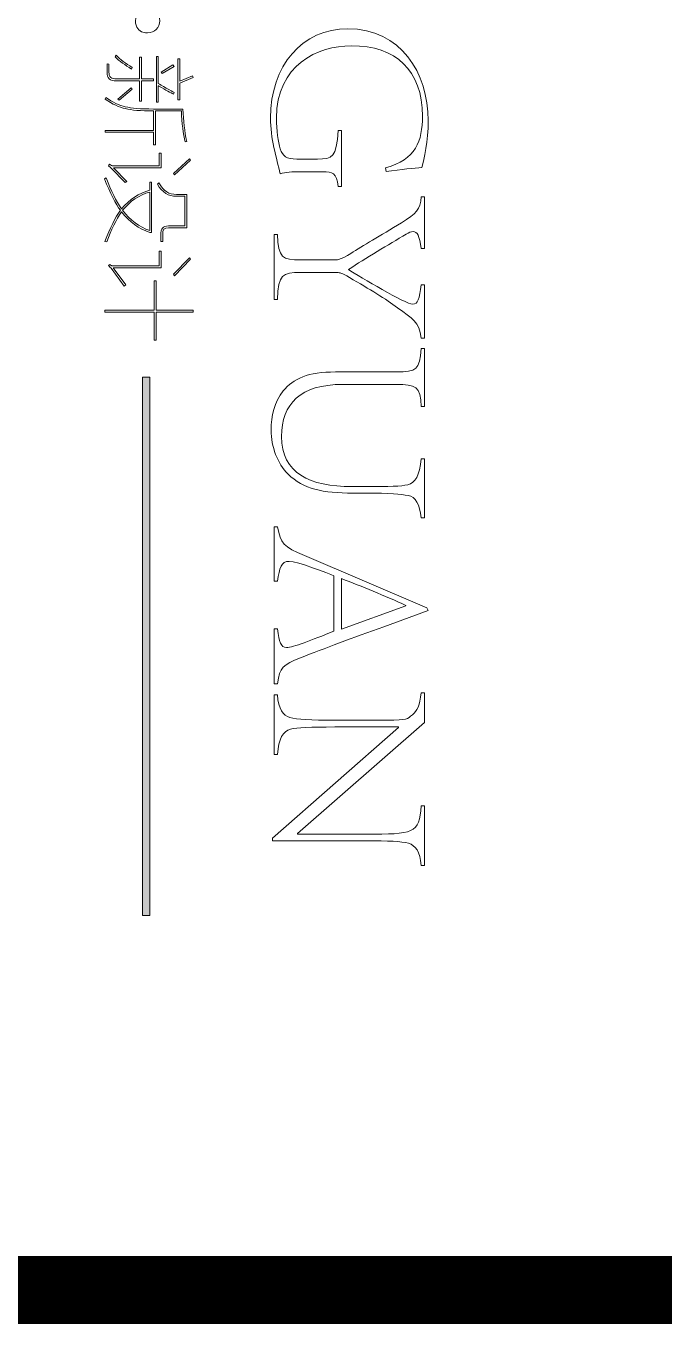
# Model space of a CAD drawing. Header units: inches. Extents: x -3733042 to -3643265, y 623859 to 997713.
# Drawn here: x -3679616 to -3678208, y 791238 to 794104 of the extents above; entities that cross this region are included whole.
import ezdxf

# ---------------------------------------------------------------- set-up
doc = ezdxf.new("R2010")
doc.units = ezdxf.units.IN
doc.header["$LTSCALE"] = 1000
doc.header["$MEASUREMENT"] = 0
doc.layers.get('0').update_dxf_attribs({"lineweight": 18})
doc.layers.add('PUB_TITLE', color=153, linetype='Continuous', lineweight=18)
doc.layers.add('图层 1', color=7, linetype='Continuous', lineweight=18)

msp = doc.modelspace()

# ---------------------------------------------------------------- hatches: boundary and pattern name
msp.add_hatch(color=256).paths.add_polyline_path([(-3679342.9, 793328.9), (-3679342.9, 792140), (-3679358.9, 792140), (-3679358.9, 793328.9)], flags=0)

# ---------------------------------------------------------------- linework, layer by layer
at = {"lineweight": 9}
for p, q in [((-3679365.8, 794035.2), (-3679365.8, 793987.3)), ((-3679361.5, 794035.2), (-3679361.5, 793987.3)), ((-3679327.9, 794036.9), (-3679327.9, 793936)), ((-3679324.5, 794036.9), (-3679324.5, 793977.2)), ((-3679437.2, 794020.9), (-3679437.2, 794002.4)), ((-3679433, 794020.1), (-3679433, 794002.4)), ((-3679317.8, 794002.4), (-3679291.7, 794018.4)), ((-3679289.2, 794015), (-3679315.3, 793999.1)), ((-3679291.7, 794018.4), (-3679289.2, 794015)), ((-3679280.8, 793941), (-3679280.8, 794031.9)), ((-3679280.8, 794031.9), (-3679276.6, 794031.9)), ((-3679276.6, 794031.9), (-3679276.6, 793982.3)), ((-3679365.8, 793983.1), (-3679365.8, 793938.5)), ((-3679361.5, 793983.1), (-3679361.5, 793938.5)), ((-3679334.6, 793987.3), (-3679334.6, 793983.1)), ((-3679315.3, 793999.1), (-3679317.8, 794002.4)), ((-3679276.6, 793982.3), (-3679248.8, 793994)), ((-3679247.2, 793990.6), (-3679276.6, 793978)), ((-3679276.6, 793978), (-3679276.6, 793941)), ((-3679248.8, 793994), (-3679247.2, 793990.6)), ((-3679413.7, 793942.7), (-3679384.3, 793967.9)), ((-3679381.7, 793964.6), (-3679410.3, 793940.2)), ((-3679384.3, 793967.9), (-3679381.7, 793964.6)), ((-3679324.5, 793972.1), (-3679324.5, 793936)), ((-3679410.3, 793940.2), (-3679413.7, 793942.7)), ((-3679276.6, 793941), (-3679280.8, 793941)), ((-3679334.6, 793916.6), (-3679334.6, 793873.7)), ((-3679330.4, 793916.6), (-3679330.4, 793841.8)), ((-3679441.5, 793873.7), (-3679441.5, 793869.5)), ((-3679334.6, 793869.5), (-3679334.6, 793841.8)), ((-3679322, 793823.3), (-3679322, 793795.5)), ((-3679317.8, 793823.3), (-3679317.8, 793791.3)), ((-3679290.9, 793778.7), (-3679255.6, 793810.7)), ((-3679253, 793808.1), (-3679288.3, 793775.3)), ((-3679255.6, 793810.7), (-3679253, 793808.1)), ((-3679288.3, 793775.3), (-3679290.9, 793778.7)), ((-3679343, 793759.3), (-3679343, 793741.7)), ((-3679338.8, 793759.3), (-3679338.8, 793648.3)), ((-3679343, 793737.5), (-3679343, 793652.5)), ((-3679265.7, 793728.2), (-3679265.7, 793662.6)), ((-3679261.4, 793732.4), (-3679261.4, 793658.4)), ((-3679318.6, 793642.4), (-3679318.6, 793628.1)), ((-3679314.4, 793642.4), (-3679314.4, 793628.1)), ((-3679322, 793607.1), (-3679322, 793574.3)), ((-3679317.8, 793607.1), (-3679317.8, 793570.1)), ((-3679290.9, 793555.8), (-3679255.6, 793591.9)), ((-3679253, 793589.4), (-3679288.3, 793552.4)), ((-3679255.6, 793591.9), (-3679253, 793589.4)), ((-3679288.3, 793552.4), (-3679290.9, 793555.8)), ((-3679332.9, 793476.7), (-3679332.9, 793541.5)), ((-3679332.9, 793541.5), (-3679328.7, 793541.5)), ((-3679328.7, 793541.5), (-3679328.7, 793476.7)), ((-3679442.3, 793472.5), (-3679442.3, 793476.7)), ((-3679442.3, 793476.7), (-3679332.9, 793476.7)), ((-3679332.9, 793472.5), (-3679442.3, 793472.5)), ((-3679332.9, 793410.3), (-3679332.9, 793472.5)), ((-3679328.7, 793476.7), (-3679247.2, 793476.7)), ((-3679247.2, 793472.5), (-3679328.7, 793472.5)), ((-3679328.7, 793472.5), (-3679328.7, 793410.3)), ((-3679247.2, 793476.7), (-3679247.2, 793472.5)), ((-3679328.7, 793410.3), (-3679332.9, 793410.3))]:
    msp.add_line(p, q, dxfattribs=at)
for p, q in [((-3678919.3, 793873.6), (-3678919.3, 793749.4)), ((-3678736.2, 793727.1), (-3678736.2, 793612.5)), ((-3679068.5, 793643.8), (-3679068.5, 793500.4)), ((-3678736.2, 793532.8), (-3678736.2, 793415)), ((-3678736.2, 793391.7), (-3678736.2, 793263.7)), ((-3678736.2, 793148.5), (-3678736.2, 793017.9)), ((-3679068.5, 792998.3), (-3679068.5, 792877.8)), ((-3678936.8, 792890), (-3678936.8, 792767.4)), ((-3678919.8, 792883.7), (-3678919.8, 792772.2)), ((-3678777.6, 792824.7), (-3678777.6, 792823.7)), ((-3679068.5, 792773.2), (-3679068.5, 792651.7)), ((-3678736.2, 792631.5), (-3678736.2, 792566.2)), ((-3679068.5, 792627.3), (-3679068.5, 792495.1)), ((-3678793.5, 792556.2), (-3678793.5, 792555.1)), ((-3678736.2, 792382), (-3678736.2, 792250.4)), ((-3679016.5, 792321), (-3679016.5, 792319.4)), ((-3679072.2, 792310.4), (-3679072.2, 792304.5))]:
    msp.add_line(p, q)
at = {"lineweight": 0}
for p, q in [((-3679358.9, 792140), (-3679358.9, 793328.9)), ((-3679358.9, 793328.9), (-3679342.9, 793328.9)), ((-3679342.9, 793328.9), (-3679342.9, 792140))]:
    msp.add_line(p, q, dxfattribs=at)
at = {"lineweight": 9}
msp.add_open_spline([(-3679347.7, 794088.9), (-3679347.7, 794088.9), (-3679347.7, 794088.9), (-3679347.7, 794088.9), (-3679347.7, 794088.9), (-3679347.7, 794088.9), (-3679362.5, 794088.9), (-3679374.6, 794100.9), (-3679374.6, 794115.8), (-3679374.6, 794130.7), (-3679362.5, 794142.7), (-3679347.7, 794142.7), (-3679332.8, 794142.7), (-3679320.7, 794130.7), (-3679320.7, 794115.8), (-3679320.7, 794100.9), (-3679332.8, 794088.9), (-3679347.7, 794088.9)], degree=3, knots=[0, 0, 0, 0, 1.299713, 2.599425, 5.198851, 10.397701, 20.795402, 41.590805, 41.590805, 41.590805, 83.181609, 83.181609, 83.181609, 124.772414, 124.772414, 124.772414, 166.363219, 166.363219, 166.363219, 166.363219], dxfattribs=at)
for points, knots in [([(-3679054.7, 793777.5), (-3679063.2, 793812), (-3679076.5, 793857.1), (-3679076.5, 793900.7), (-3679076.5, 794016.4), (-3679006.4, 794098.2), (-3678905.5, 794098.2), (-3678789.2, 794098.2), (-3678728.2, 794000), (-3678728.2, 793895.4), (-3678728.2, 793850.2), (-3678737.2, 793809.9), (-3678742.5, 793791.8)], [0, 0, 0, 0, 202.231565, 202.231565, 202.231565, 404.46313, 404.46313, 404.46313, 606.694695, 606.694695, 606.694695, 808.92626, 808.92626, 808.92626, 808.92626]), ([(-3678822.2, 793791.3), (-3678755.3, 793808.8), (-3678740.9, 793850.2), (-3678740.9, 793904.9), (-3678740.9, 794006.8), (-3678799.9, 794060.5), (-3678898.1, 794060.5), (-3678972.4, 794060.5), (-3679063.2, 794018), (-3679063.2, 793900.7), (-3679063.2, 793872.5), (-3679060, 793848.6), (-3679054.7, 793832.7)], [0, 0, 0, 0, 179.09247, 179.09247, 179.09247, 358.18494, 358.18494, 358.18494, 537.27741, 537.27741, 537.27741, 716.369881, 716.369881, 716.369881, 716.369881]), ([(-3678743.6, 793612.5), (-3678747.3, 793640.6), (-3678752.6, 793650.2), (-3678761.7, 793650.2), (-3678765.9, 793650.2), (-3678771.2, 793648), (-3678777.1, 793644.3)], [0, 0, 0, 0, 30.325761, 30.325761, 30.325761, 60.651523, 60.651523, 60.651523, 60.651523]), ([(-3678904.4, 793566.3), (-3678878.4, 793550.3), (-3678778.6, 793489.8), (-3678762.2, 793489.8), (-3678751, 793489.8), (-3678747.3, 793502), (-3678743.6, 793532.8)], [0, 0, 0, 0, 105.500314, 105.500314, 105.500314, 211.000629, 211.000629, 211.000629, 211.000629]), ([(-3679037.7, 793114.5), (-3679061.1, 793137.9), (-3679074.9, 793174.5), (-3679074.9, 793211.7), (-3679074.9, 793243), (-3679068, 793273.8), (-3679048.3, 793298.2)], [0, 0, 0, 0, 98.894045, 98.894045, 98.894045, 197.78809, 197.78809, 197.78809, 197.78809]), ([(-3678916.7, 793312.6), (-3679010.6, 793312.6), (-3679052, 793269.6), (-3679052, 793197.9), (-3679052, 793116.1), (-3678989.4, 793087.4), (-3678897, 793086.9)], [0, 0, 0, 0, 204.255932, 204.255932, 204.255932, 408.511864, 408.511864, 408.511864, 408.511864]), ([(-3678936.8, 792890), (-3678946.9, 792895.3), (-3679018.6, 792921.9), (-3679035, 792921.9), (-3679053.1, 792921.9), (-3679056.3, 792907.6), (-3679061.1, 792877.8)], [0, 0, 0, 0, 79.266684, 79.266684, 79.266684, 158.533368, 158.533368, 158.533368, 158.533368]), ([(-3679061.1, 792773.2), (-3679056.8, 792743), (-3679053.6, 792731.8), (-3679040.9, 792731.8), (-3679027.1, 792731.8), (-3678985.7, 792747.8), (-3678936.8, 792767.4)], [0, 0, 0, 0, 79.559531, 79.559531, 79.559531, 159.119062, 159.119062, 159.119062, 159.119062])]:
    msp.add_open_spline(points, degree=3, knots=knots)
for points in [[(-3679419.6, 794036.1), (-3679419.6, 794036.1), (-3679417, 794039.4), (-3679417, 794039.4)], [(-3679383.4, 794009.2), (-3679397.4, 794017.6), (-3679409.5, 794026.5), (-3679419.6, 794036.1)], [(-3679417, 794039.4), (-3679408.1, 794030.5), (-3679396.3, 794021.5), (-3679381.7, 794012.5)], [(-3679365.8, 794035.2), (-3679365.8, 794035.2), (-3679361.5, 794035.2), (-3679361.5, 794035.2)], [(-3679327.9, 794036.9), (-3679327.9, 794036.9), (-3679324.5, 794036.9), (-3679324.5, 794036.9)], [(-3679437.2, 794020.9), (-3679437.2, 794020.9), (-3679433, 794020.1), (-3679433, 794020.1)], [(-3679381.7, 794012.5), (-3679381.7, 794012.5), (-3679383.4, 794009.2), (-3679383.4, 794009.2)], [(-3679416.2, 793983.1), (-3679430.8, 793982.5), (-3679437.8, 793989), (-3679437.2, 794002.4)], [(-3679433, 794002.4), (-3679433.6, 793991.8), (-3679428, 793986.7), (-3679416.2, 793987.3)], [(-3679416.2, 793987.3), (-3679416.2, 793987.3), (-3679365.8, 793987.3), (-3679365.8, 793987.3)], [(-3679365.8, 793983.1), (-3679365.8, 793983.1), (-3679416.2, 793983.1), (-3679416.2, 793983.1)], [(-3679361.5, 793987.3), (-3679361.5, 793987.3), (-3679334.6, 793987.3), (-3679334.6, 793987.3)], [(-3679334.6, 793983.1), (-3679334.6, 793983.1), (-3679361.5, 793983.1), (-3679361.5, 793983.1)], [(-3679324.5, 793977.2), (-3679321.2, 793975.5), (-3679315.3, 793972.1), (-3679306.8, 793967.1)], [(-3679322.8, 793971.3), (-3679323.4, 793971.9), (-3679324, 793972.1), (-3679324.5, 793972.1)], [(-3679290.9, 793953.6), (-3679296.5, 793956.5), (-3679307.1, 793962.4), (-3679322.8, 793971.3)], [(-3679306.8, 793967.1), (-3679297.9, 793962.1), (-3679292, 793958.7), (-3679289.2, 793957)], [(-3679289.2, 793957), (-3679289.2, 793957), (-3679290.9, 793953.6), (-3679290.9, 793953.6)], [(-3679441.5, 793942.7), (-3679441.5, 793942.7), (-3679439.8, 793946.1), (-3679439.8, 793946.1)], [(-3679396.9, 793921.7), (-3679410.3, 793924.5), (-3679425.2, 793931.5), (-3679441.5, 793942.7)], [(-3679439.8, 793946.1), (-3679424.6, 793935.4), (-3679410.3, 793928.7), (-3679396.9, 793925.9)], [(-3679396.9, 793925.9), (-3679384, 793922.5), (-3679363.2, 793920.8), (-3679334.6, 793920.8)], [(-3679334.6, 793916.6), (-3679362.7, 793916.6), (-3679383.4, 793918.3), (-3679396.9, 793921.7)], [(-3679361.5, 793938.5), (-3679361.5, 793938.5), (-3679365.8, 793938.5), (-3679365.8, 793938.5)], [(-3679334.6, 793920.8), (-3679334.6, 793920.8), (-3679269.8, 793920.8), (-3679269.8, 793920.8)], [(-3679324.5, 793936), (-3679324.5, 793936), (-3679327.9, 793936), (-3679327.9, 793936)], [(-3679269.8, 793920.8), (-3679268.7, 793895), (-3679265.9, 793871.2), (-3679261.4, 793849.3)], [(-3679273.2, 793916.6), (-3679273.2, 793916.6), (-3679330.4, 793916.6), (-3679330.4, 793916.6)], [(-3679264.8, 793848.5), (-3679269.3, 793865.9), (-3679272.1, 793888.6), (-3679273.2, 793916.6)], [(-3679441.5, 793873.7), (-3679441.5, 793873.7), (-3679334.6, 793873.7), (-3679334.6, 793873.7)], [(-3679334.6, 793869.5), (-3679334.6, 793869.5), (-3679441.5, 793869.5), (-3679441.5, 793869.5)], [(-3679330.4, 793841.8), (-3679330.4, 793841.8), (-3679334.6, 793841.8), (-3679334.6, 793841.8)], [(-3679261.4, 793849.3), (-3679261.4, 793849.3), (-3679264.8, 793848.5), (-3679264.8, 793848.5)], [(-3679322, 793823.3), (-3679322, 793823.3), (-3679317.8, 793823.3), (-3679317.8, 793823.3)], [(-3679433.9, 793795.5), (-3679433.9, 793795.5), (-3679432.2, 793798.9), (-3679432.2, 793798.9)], [(-3679428, 793790.5), (-3679430.2, 793792.1), (-3679432.2, 793793.8), (-3679433.9, 793795.5)], [(-3679432.2, 793798.9), (-3679428.3, 793796.6), (-3679426, 793795.5), (-3679425.5, 793795.5)], [(-3679396.9, 793758.5), (-3679396.9, 793758.5), (-3679428, 793790.5), (-3679428, 793790.5)], [(-3679425.5, 793795.5), (-3679425.5, 793795.5), (-3679322, 793795.5), (-3679322, 793795.5)], [(-3679317.8, 793791.3), (-3679317.8, 793791.3), (-3679422.9, 793791.3), (-3679422.9, 793791.3)], [(-3679422.9, 793791.3), (-3679422.9, 793791.3), (-3679393.5, 793761), (-3679393.5, 793761)], [(-3679443.1, 793766.9), (-3679443.1, 793766.9), (-3679438.9, 793768.6), (-3679438.9, 793768.6)], [(-3679407.8, 793697.1), (-3679417.9, 793711.1), (-3679429.7, 793734.4), (-3679443.1, 793766.9)], [(-3679438.9, 793768.6), (-3679428.3, 793740), (-3679417, 793717.3), (-3679405.3, 793700.5)], [(-3679393.5, 793761), (-3679393.5, 793761), (-3679396.9, 793758.5), (-3679396.9, 793758.5)], [(-3679343, 793759.3), (-3679343, 793759.3), (-3679338.8, 793759.3), (-3679338.8, 793759.3)], [(-3679326.2, 793755.1), (-3679326.2, 793755.1), (-3679322.8, 793757.7), (-3679322.8, 793757.7)], [(-3679284.2, 793728.2), (-3679301.5, 793727.7), (-3679315.6, 793736.6), (-3679326.2, 793755.1)], [(-3679322.8, 793757.7), (-3679312.7, 793739.7), (-3679299.9, 793731.3), (-3679284.2, 793732.4)], [(-3679405.3, 793700.5), (-3679387.9, 793721.2), (-3679367.1, 793735), (-3679343, 793741.7)], [(-3679343, 793737.5), (-3679366.6, 793730.7), (-3679386.5, 793717.3), (-3679402.8, 793697.1)], [(-3679284.2, 793732.4), (-3679284.2, 793732.4), (-3679261.4, 793732.4), (-3679261.4, 793732.4)], [(-3679265.7, 793728.2), (-3679265.7, 793728.2), (-3679284.2, 793728.2), (-3679284.2, 793728.2)], [(-3679442.3, 793628.1), (-3679430.5, 793658.4), (-3679419, 793681.4), (-3679407.8, 793697.1)], [(-3679405.3, 793693.7), (-3679417, 793676.4), (-3679428, 793654.2), (-3679438.1, 793627.3)], [(-3679343, 793648.3), (-3679367.1, 793656.2), (-3679387.9, 793671.3), (-3679405.3, 793693.7)], [(-3679402.8, 793697.1), (-3679385.9, 793675.2), (-3679366, 793660.4), (-3679343, 793652.5)], [(-3679318.6, 793642.4), (-3679319.2, 793656.5), (-3679313.6, 793663.2), (-3679301.8, 793662.6)], [(-3679301.8, 793662.6), (-3679301.8, 793662.6), (-3679265.7, 793662.6), (-3679265.7, 793662.6)], [(-3679338.8, 793648.3), (-3679338.8, 793648.3), (-3679343, 793648.3), (-3679343, 793648.3)], [(-3679301.8, 793658.4), (-3679310.8, 793659.5), (-3679315, 793654.2), (-3679314.4, 793642.4)], [(-3679261.4, 793658.4), (-3679261.4, 793658.4), (-3679301.8, 793658.4), (-3679301.8, 793658.4)], [(-3679438.1, 793627.3), (-3679438.1, 793627.3), (-3679442.3, 793628.1), (-3679442.3, 793628.1)], [(-3679322, 793607.1), (-3679322, 793607.1), (-3679317.8, 793607.1), (-3679317.8, 793607.1)], [(-3679314.4, 793628.1), (-3679314.4, 793628.1), (-3679318.6, 793628.1), (-3679318.6, 793628.1)], [(-3679433.9, 793575.1), (-3679433.9, 793575.1), (-3679431.3, 793577.7), (-3679431.3, 793577.7)], [(-3679431.3, 793577.7), (-3679428.5, 793575.4), (-3679426.6, 793574.3), (-3679425.5, 793574.3)], [(-3679430.5, 793570.9), (-3679431.6, 793572.6), (-3679432.7, 793574), (-3679433.9, 793575.1)], [(-3679428, 793569.2), (-3679428.5, 793569.8), (-3679429.4, 793570.4), (-3679430.5, 793570.9)], [(-3679399.4, 793529.7), (-3679399.4, 793529.7), (-3679428, 793569.2), (-3679428, 793569.2)], [(-3679425.5, 793574.3), (-3679425.5, 793574.3), (-3679322, 793574.3), (-3679322, 793574.3)], [(-3679317.8, 793570.1), (-3679317.8, 793570.1), (-3679423.8, 793570.1), (-3679423.8, 793570.1)], [(-3679423.8, 793570.1), (-3679423.8, 793570.1), (-3679396, 793532.2), (-3679396, 793532.2)], [(-3679396, 793532.2), (-3679396, 793532.2), (-3679399.4, 793529.7), (-3679399.4, 793529.7)]]:
    msp.add_open_spline(points, degree=3, dxfattribs=at)
for points in [[(-3678972.4, 793810.4), (-3678940, 793810.4), (-3678931, 793813.1), (-3678926.8, 793873.6)], [(-3678926.8, 793873.6), (-3678926.8, 793873.6), (-3678919.3, 793873.6), (-3678919.3, 793873.6)], [(-3679054.7, 793832.7), (-3679049.4, 793816.8), (-3679041.9, 793810.4), (-3679018.6, 793810.4)], [(-3679018.6, 793810.4), (-3679018.6, 793810.4), (-3678972.4, 793810.4), (-3678972.4, 793810.4)], [(-3679009.6, 793782.3), (-3679028.1, 793782.3), (-3679044.1, 793781.7), (-3679054.7, 793777.5)], [(-3678961.8, 793782.3), (-3678961.8, 793782.3), (-3679009.6, 793782.3), (-3679009.6, 793782.3)], [(-3678926.8, 793749.4), (-3678931.5, 793780.7), (-3678938.4, 793782.3), (-3678961.8, 793782.3)], [(-3678821.1, 793782.8), (-3678821.1, 793782.8), (-3678822.2, 793791.3), (-3678822.2, 793791.3)], [(-3678742.5, 793791.8), (-3678757.9, 793790.2), (-3678788.2, 793787.6), (-3678821.1, 793782.8)], [(-3678919.3, 793749.4), (-3678919.3, 793749.4), (-3678926.8, 793749.4), (-3678926.8, 793749.4)], [(-3678787.1, 793669.8), (-3678754.7, 793691), (-3678745.2, 793697.4), (-3678743.6, 793727.1)], [(-3678743.6, 793727.1), (-3678743.6, 793727.1), (-3678736.2, 793727.1), (-3678736.2, 793727.1)], [(-3678899.1, 793601.8), (-3678872.1, 793619.9), (-3678835.4, 793640.1), (-3678787.1, 793669.8)], [(-3679068.5, 793643.8), (-3679068.5, 793643.8), (-3679061.1, 793643.8), (-3679061.1, 793643.8)], [(-3679061.1, 793643.8), (-3679058.9, 793591.8), (-3679049.9, 793587.5), (-3679009.6, 793587.5)], [(-3678777.1, 793644.3), (-3678815.2, 793621.5), (-3678866.8, 793591.2), (-3678904.4, 793566.3)], [(-3678736.2, 793612.5), (-3678736.2, 793612.5), (-3678743.6, 793612.5), (-3678743.6, 793612.5)], [(-3679009.6, 793587.5), (-3679009.6, 793587.5), (-3678933.1, 793587.5), (-3678933.1, 793587.5)], [(-3678933.1, 793587.5), (-3678927.3, 793587.5), (-3678921.4, 793588.6), (-3678899.1, 793601.8)], [(-3679009.6, 793559.9), (-3679049.9, 793559.9), (-3679058.9, 793555.7), (-3679061.1, 793500.4)], [(-3678929.4, 793559.9), (-3678929.4, 793559.9), (-3679009.6, 793559.9), (-3679009.6, 793559.9)], [(-3678902.3, 793548.8), (-3678918.2, 793558.8), (-3678924.1, 793559.4), (-3678929.4, 793559.9)], [(-3678796.1, 793481.9), (-3678821.1, 793501), (-3678857.2, 793522.7), (-3678902.3, 793548.8)], [(-3678743.6, 793532.8), (-3678743.6, 793532.8), (-3678736.2, 793532.8), (-3678736.2, 793532.8)], [(-3679061.1, 793500.4), (-3679061.1, 793500.4), (-3679068.5, 793500.4), (-3679068.5, 793500.4)], [(-3678743.6, 793415), (-3678747.8, 793451.6), (-3678762.7, 793458), (-3678796.1, 793481.9)], [(-3678736.2, 793415), (-3678736.2, 793415), (-3678743.6, 793415), (-3678743.6, 793415)], [(-3678798.8, 793340.2), (-3678753.1, 793340.2), (-3678747.8, 793344.4), (-3678743.6, 793391.7)], [(-3678743.6, 793391.7), (-3678743.6, 793391.7), (-3678736.2, 793391.7), (-3678736.2, 793391.7)], [(-3679048.3, 793298.2), (-3679026, 793325.8), (-3678993.1, 793340.2), (-3678933.1, 793340.2)], [(-3678933.1, 793340.2), (-3678933.1, 793340.2), (-3678798.8, 793340.2), (-3678798.8, 793340.2)], [(-3678798.8, 793312.6), (-3678798.8, 793312.6), (-3678916.7, 793312.6), (-3678916.7, 793312.6)], [(-3678743.6, 793263.7), (-3678744.7, 793308.8), (-3678756.3, 793312.6), (-3678798.8, 793312.6)], [(-3678736.2, 793263.7), (-3678736.2, 793263.7), (-3678743.6, 793263.7), (-3678743.6, 793263.7)], [(-3678773.3, 793091.2), (-3678756.3, 793094.9), (-3678747.3, 793111.3), (-3678743.6, 793148.5)], [(-3678743.6, 793148.5), (-3678743.6, 793148.5), (-3678736.2, 793148.5), (-3678736.2, 793148.5)], [(-3678894.4, 793072.6), (-3678960.7, 793072.6), (-3679003.7, 793081.6), (-3679037.7, 793114.5)], [(-3678868.9, 793086.9), (-3678811, 793086.9), (-3678789.2, 793087.4), (-3678773.3, 793091.2)], [(-3678897, 793086.9), (-3678897, 793086.9), (-3678868.9, 793086.9), (-3678868.9, 793086.9)], [(-3678868.9, 793072.6), (-3678868.9, 793072.6), (-3678894.4, 793072.6), (-3678894.4, 793072.6)], [(-3678772.8, 793067.3), (-3678789.2, 793069.9), (-3678810.5, 793072.6), (-3678868.9, 793072.6)], [(-3678743.6, 793017.9), (-3678746.8, 793047.1), (-3678756.3, 793064.6), (-3678772.8, 793067.3)], [(-3678736.2, 793017.9), (-3678736.2, 793017.9), (-3678743.6, 793017.9), (-3678743.6, 793017.9)], [(-3679068.5, 792998.3), (-3679068.5, 792998.3), (-3679061.1, 792998.3), (-3679061.1, 792998.3)], [(-3679061.1, 792998.3), (-3679053.6, 792961.2), (-3679048.9, 792954.3), (-3679001.1, 792934.6)], [(-3679001.1, 792934.6), (-3679001.1, 792934.6), (-3678730.9, 792819.4), (-3678730.9, 792819.4)], [(-3679061.1, 792877.8), (-3679061.1, 792877.8), (-3679068.5, 792877.8), (-3679068.5, 792877.8)], [(-3678777.6, 792824.7), (-3678824.8, 792846), (-3678875.2, 792866.7), (-3678919.8, 792883.7)], [(-3678919.8, 792772.2), (-3678919.8, 792772.2), (-3678777.6, 792823.7), (-3678777.6, 792823.7)], [(-3678728.2, 792813), (-3678728.2, 792813), (-3678826.4, 792777.5), (-3678826.4, 792777.5)], [(-3678730.9, 792819.4), (-3678730.9, 792819.4), (-3678728.2, 792813), (-3678728.2, 792813)], [(-3679068.5, 792773.2), (-3679068.5, 792773.2), (-3679061.1, 792773.2), (-3679061.1, 792773.2)], [(-3678826.4, 792777.5), (-3678892.8, 792753.1), (-3678959.1, 792729.2), (-3679010.1, 792709)], [(-3679010.1, 792709), (-3679049.4, 792693.1), (-3679055.2, 792688.8), (-3679061.1, 792651.7)], [(-3679061.1, 792651.7), (-3679061.1, 792651.7), (-3679068.5, 792651.7), (-3679068.5, 792651.7)], [(-3678763.2, 792583.2), (-3678752.6, 792592.3), (-3678746.8, 792603.4), (-3678743.6, 792631.5)], [(-3678743.6, 792631.5), (-3678743.6, 792631.5), (-3678736.2, 792631.5), (-3678736.2, 792631.5)], [(-3679068.5, 792627.3), (-3679068.5, 792627.3), (-3679061.1, 792627.3), (-3679061.1, 792627.3)], [(-3679061.1, 792627.3), (-3679058.9, 792596), (-3679048.3, 792581.1), (-3679033.5, 792576.9)], [(-3679033.5, 792576.9), (-3679017.5, 792572.6), (-3678988.3, 792571), (-3678934.7, 792571)], [(-3678819.5, 792571), (-3678772.2, 792571), (-3678774.9, 792573.7), (-3678763.2, 792583.2)], [(-3679072.2, 792310.4), (-3679072.2, 792310.4), (-3678793.5, 792555.1), (-3678793.5, 792555.1)], [(-3679032.4, 792551.4), (-3679048.9, 792546.6), (-3679058.4, 792530.7), (-3679061.1, 792495.1)], [(-3678934.7, 792556.2), (-3678988.3, 792555.6), (-3679017.5, 792555.1), (-3679032.4, 792551.4)], [(-3678736.2, 792566.2), (-3678736.2, 792566.2), (-3679016.5, 792321), (-3679016.5, 792321)], [(-3678793.5, 792556.2), (-3678793.5, 792556.2), (-3678934.7, 792556.2), (-3678934.7, 792556.2)], [(-3678934.7, 792571), (-3678934.7, 792571), (-3678819.5, 792571), (-3678819.5, 792571)], [(-3679061.1, 792495.1), (-3679061.1, 792495.1), (-3679068.5, 792495.1), (-3679068.5, 792495.1)], [(-3678865.2, 792319.4), (-3678761.7, 792319.4), (-3678747.8, 792319.9), (-3678743.6, 792382)], [(-3678743.6, 792382), (-3678743.6, 792382), (-3678736.2, 792382), (-3678736.2, 792382)], [(-3679016.5, 792319.4), (-3679016.5, 792319.4), (-3678865.2, 792319.4), (-3678865.2, 792319.4)], [(-3678865.2, 792304.5), (-3678865.2, 792304.5), (-3679072.2, 792304.5), (-3679072.2, 792304.5)], [(-3678771.7, 792299.2), (-3678788.2, 792304), (-3678815.2, 792304.5), (-3678865.2, 792304.5)], [(-3678743.6, 792250.4), (-3678746.3, 792281.1), (-3678756.3, 792294.4), (-3678771.7, 792299.2)], [(-3678736.2, 792250.4), (-3678736.2, 792250.4), (-3678743.6, 792250.4), (-3678743.6, 792250.4)]]:
    msp.add_open_spline(points, degree=3)
at = {"layer": 'PUB_TITLE'}
msp.add_lwpolyline([(-3730864.6, 791312.6, 150, 150, 0), (-3670864.6, 791312.6, 150, 150, 0), (-3670864.6, 875162.6, 150, 150, 0), (-3730864.6, 875162.6, 150, 150, 0)], format="xyseb", close=True, dxfattribs=at)
at = {"layer": '图层 1', "lineweight": 0}
msp.add_line((-3679342.9, 792140), (-3679358.9, 792140), dxfattribs=at)

doc.saveas('drawing.dxf')
